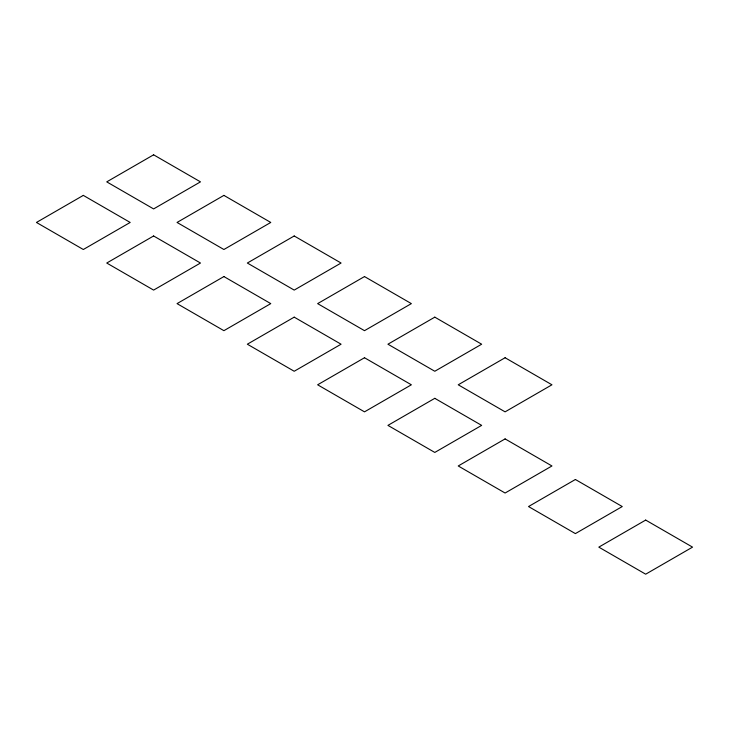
<?xml version="1.0" encoding="UTF-8"?>
<svg xmlns="http://www.w3.org/2000/svg" width="729" height="729" viewBox="0 0 729 729"><rect width="100%" height="100%" fill="white"/><g stroke="black" fill="none" stroke-linecap="round" stroke-linejoin="round"><path stroke-width="1.09" d="M83.316 195.39L36.45 222.454L83.316 249.509L130.181 222.454L83.316 195.39M153.609 154.812L106.744 181.867L153.609 208.922L200.475 181.867L153.609 154.812M153.609 235.977L106.744 263.032L153.609 290.096L200.475 263.032L153.609 235.977M223.903 195.39L177.047 222.454L223.903 249.509L270.769 222.454L223.903 195.39M223.903 276.564L177.047 303.619L223.903 330.674L270.769 303.619L223.903 276.564M294.206 235.977L247.341 263.032L294.206 290.096L341.072 263.032L294.206 235.977M294.206 317.151L247.341 344.206L294.206 371.261L341.072 344.206L294.206 317.151M364.5 276.564L317.634 303.619L364.5 330.674L411.366 303.619L364.5 276.564M364.5 357.739L317.634 384.794L364.5 411.849L411.366 384.794L364.5 357.739M434.794 317.151L387.928 344.206L434.794 371.261L481.659 344.206L434.794 317.151M434.794 398.326L387.928 425.381L434.794 452.436L481.659 425.381L434.794 398.326M505.097 357.739L458.231 384.794L505.097 411.849L551.953 384.794L505.097 357.739M505.097 438.904L458.231 465.968L505.097 493.023L551.953 465.968L505.097 438.904M575.391 479.491L528.525 506.546L575.391 533.61L622.256 506.546L575.391 479.491M645.684 520.078L598.819 547.133L645.684 574.188L692.55 547.133L645.684 520.078"/></g></svg>
